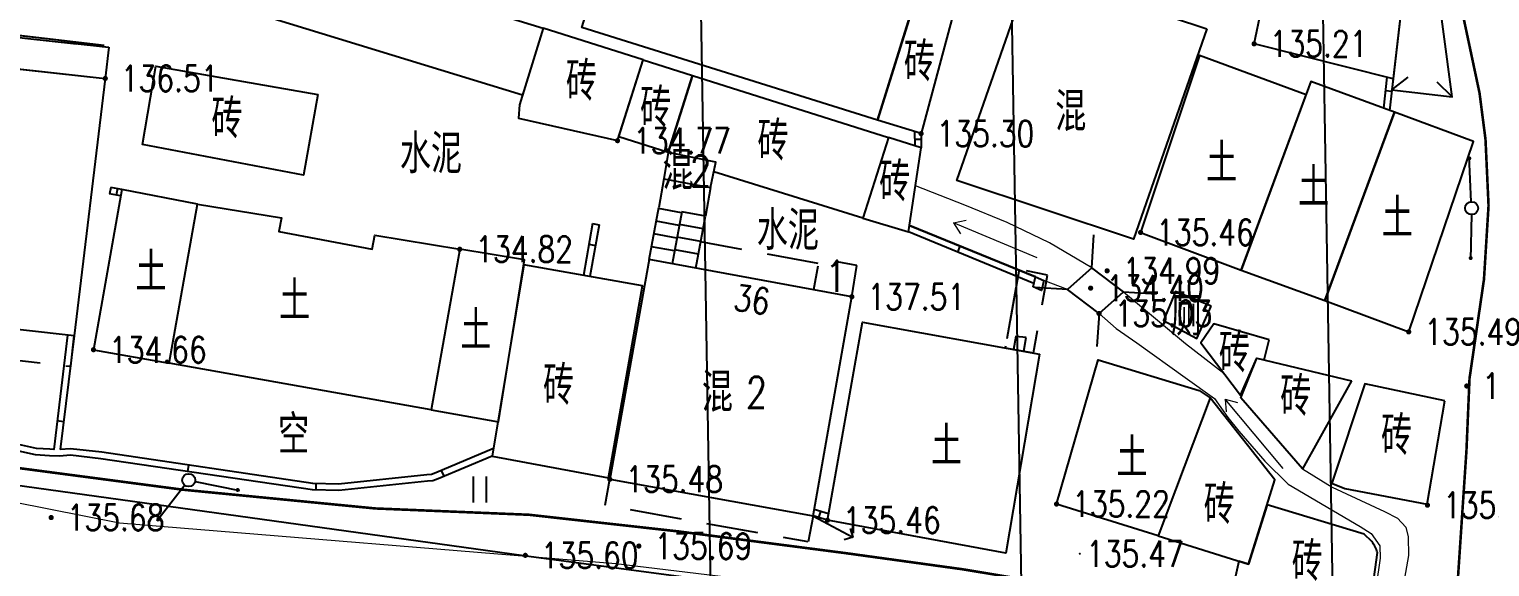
# Model space of a CAD drawing. Extents: x 529262 to 576451, y 2694391 to 2717535.
# Drawn here: x 566045.4 to 566101.8, y 2710051.3 to 2710072 of the extents above; entities that cross this region are included whole.
import ezdxf
from ezdxf.enums import TextEntityAlignment as Align
from ezdxf.xclip import XClip

# ---------------------------------------------------------------- set-up
doc = ezdxf.new("R2010")
doc.units = 0
doc.header["$XCLIPFRAME"] = 0
doc.linetypes.add('X2', pattern=[10, 8, -2])
doc.linetypes.add('X5', pattern=[3, 2, -1])
for name, color, linetype in [('a红线图', 1, 'Continuous'), ('DLDW', 8, 'Continuous'), ('DLSS', 4, 'Continuous'), ('DMTZ', 8, 'Continuous'), ('GCD', 8, 'Continuous'), ('GXYZ', 8, 'Continuous'), ('JMD', 8, 'Continuous'), ('PP-COM', 7, 'Continuous'), ('RD-中线', 40, 'Continuous'), ('RD-红线', 7, 'Continuous'), ('ZBTZ', 8, 'Continuous'), ('ZJ', 7, 'Continuous'), ('污水管径标注_W10-', 202, 'Continuous'), ('路名', 7, 'Continuous')]:
    doc.layers.add(name, color=color, linetype=linetype)
doc.layers.add('SXSS', color=5, linetype='Continuous', lineweight=0)
doc.styles.add('HZ', font='rs.shx', dxfattribs={"width": 0.8, "bigfont": 'hztxt.shx'})
doc.styles.add('宋体', font='', dxfattribs={"width": 0.75})
doc.styles.get('宋体').set_extended_font_data('SimSun')
doc.linetypes.add('10422', pattern='A,0.75,[150,AAA.SHX,S=0.5,R=0,X=0,Y=0.5],1.5,[177,AAA.SHX,S=1,R=0,X=0,Y=0.4],0.75', length=3)

# ---------------------------------------------------------------- blocks, each defined once
blk = doc.blocks.new('A$C19FD0107')
at = {"layer": 'RD-中线', "color": 8, "flags": 128}
blk.add_lwpolyline([(-4915.644, 15741.627), (-4910.447, 15430.529)], dxfattribs=at)
at = {"layer": 'RD-中线', "color": 8, "linetype": 'Continuous', "flags": 128}
for points in [[(-4490.734, 14139.438, 0), (-4490.29, 14139.417)], [(-3818.251, 14086.168, 0), (-3817.74, 14086.169)]]:
    blk.add_lwpolyline(points, format="xyb", dxfattribs=at)
at = {"layer": 'RD-红线', "color": 8, "flags": 128}
for points in [[(-4903.143, 15711.754), (-4903.139, 15711.5), (-4902.865, 15695.099), (-4898.449, 15430.729)], [(-4927.129, 15710.712), (-4927.125, 15710.469), (-4926.972, 15701.326), (-4922.446, 15430.328)]]:
    blk.add_lwpolyline(points, dxfattribs=at)
blk = doc.blocks.new('GC200')
at = {"linetype": 'Continuous', "const_width": 0.2, "flags": 128}
blk.add_lwpolyline([(-0.1, 0, 1), (0.1, 0, 1)], format="xyb", close=True, dxfattribs=at)
blk = doc.blocks.new('gc121')
at = {"color": 8}
for p, q in [((-0.5, -1), (-0.5, 1)), ((0.5, -1), (0.5, 1))]:
    blk.add_line(p, q, dxfattribs=at)
blk = doc.blocks.new('gc086')
at = {"color": 8}
for p, q in [((0, 0), (7, 0)), ((7, 0), (6.18, 0.57)), ((7, 0), (6.18, -0.57))]:
    blk.add_line(p, q, dxfattribs=at)
blk = doc.blocks.new('gc013c')
at = {"linetype": 'Continuous'}
blk.add_line((0.5, 0), (4, 0), dxfattribs=at)
at = {"linetype": 'Continuous', "const_width": 0.15, "flags": 128}
blk.add_lwpolyline([(3.775, 0, 1), (3.925, 0, 1)], format="xyb", close=True, dxfattribs=at)
blk = doc.blocks.new('gc170')
at = {"color": 8, "linetype": 'Continuous'}
blk.add_circle((0, 0), 0.5, dxfattribs=at)
blk = doc.blocks.new('gc013b')
at = {"linetype": 'Continuous'}
blk.add_line((0.5, 0), (4, 0), dxfattribs=at)
at = {"linetype": 'Continuous', "flags": 128}
blk.add_lwpolyline([(3.5, 0.5), (4, 0), (3.5, -0.5)], dxfattribs=at)

msp = doc.modelspace()

# ---------------------------------------------------------------- linework, layer by layer
at = {"layer": 'a红线图', "color": 8, "linetype": 'Continuous', "lineweight": 0, "flags": 128}
msp.add_lwpolyline([(566033.819, 2710055.938), (566048.898, 2710052.943), (566068.064, 2710051.379), (566088.385, 2710048.918), (566102.667, 2710046.53)], dxfattribs=at)
msp.add_lwpolyline([(566033.819, 2710055.938), (566048.898, 2710052.943), (566068.064, 2710051.379), (566088.385, 2710048.918), (566102.667, 2710046.53)], dxfattribs=at)
at = {"layer": 'DLDW', "color": 252, "linetype": 'Continuous', "elevation": 135.124, "flags": 128}
msp.add_lwpolyline([(566091.038, 2710061.316), (566089.66, 2710061.876), (566089.2, 2710060.759), (566090.49, 2710060.057)], close=True, dxfattribs=at)
at = {"layer": 'DLDW', "linetype": 'Continuous', "elevation": 135.124, "flags": 128}
msp.add_lwpolyline([(566091.038, 2710061.316), (566089.66, 2710061.876), (566089.2, 2710060.759), (566090.49, 2710060.057)], close=True, dxfattribs=at)
at = {"layer": 'DLSS', "linetype": 'Continuous'}
for p, q in [((566086.439, 2710062.785), (566086.518, 2710064.063)), ((566086.439, 2710062.785), (566086.518, 2710064.063)), ((566087.657, 2710061.861), (566086.439, 2710062.785)), ((566087.657, 2710061.861), (566086.439, 2710062.785)), ((566085.495, 2710061.952), (566084.217, 2710062.032)), ((566085.495, 2710061.952), (566084.217, 2710062.032)), ((566086.713, 2710061.028), (566085.495, 2710061.952)), ((566086.713, 2710061.028), (566085.495, 2710061.952)), ((566087.657, 2710061.861), (566088.934, 2710061.781)), ((566087.657, 2710061.861), (566088.934, 2710061.781)), ((566086.713, 2710061.028), (566086.633, 2710059.751)), ((566086.713, 2710061.028), (566086.633, 2710059.751))]:
    msp.add_line(p, q, dxfattribs=at)
at = {"layer": 'DLSS', "linetype": 'X5'}
for p, q in [((566086.439, 2710062.785), (566085.495, 2710061.952)), ((566086.439, 2710062.785), (566085.495, 2710061.952)), ((566086.713, 2710061.028), (566087.657, 2710061.861)), ((566086.713, 2710061.028), (566087.657, 2710061.861))]:
    msp.add_line(p, q, dxfattribs=at)
at = {"layer": 'DLSS', "linetype": 'X2', "const_width": 0.1, "flags": 128}
for points in [[(566100.568, 2710050.835), (566100.896, 2710055.758), (566101.014, 2710058.525), (566101.571, 2710062.342), (566101.748, 2710065.194), (566101.63, 2710067.749), (566101.4, 2710069.536), (566100.458, 2710073.965), (566099.956, 2710077.604), (566100.04, 2710080.54), (566100.124, 2710086.24), (566100.333, 2710092.222), (566100.166, 2710097.759), (566099.904, 2710102.247), (566098.855, 2710106.99), (566085.496, 2710108.284), (566074.999, 2710110.34), (566062.262, 2710113.001), (566057.912, 2710113.254)], [(566097.015, 2710048.248), (566094.707, 2710048.709), (566089.839, 2710049.699), (566085.962, 2710050.407), (566081.448, 2710051.155), (566076.933, 2710051.778), (566070.488, 2710052.615), (566064.712, 2710053.259), (566058.775, 2710053.503), (566051.355, 2710054.226), (566044.931, 2710055.072), (566039.564, 2710056.097), (566037.97, 2710056.481)]]:
    msp.add_lwpolyline(points, dxfattribs=at)
at = {"layer": 'DLSS', "linetype": 'X2', "flags": 128}
msp.add_lwpolyline([(566097.015, 2710048.248), (566094.707, 2710048.709), (566089.839, 2710049.699), (566085.962, 2710050.407), (566081.448, 2710051.155), (566076.933, 2710051.778), (566070.488, 2710052.615), (566064.712, 2710053.259), (566058.775, 2710053.503), (566051.355, 2710054.226), (566044.931, 2710055.072), (566039.564, 2710056.097), (566037.97, 2710056.481)], dxfattribs=at)
at = {"layer": 'DMTZ', "linetype": '10422', "flags": 128}
for points in [[(566040.815, 2710072.252), (566048.31, 2710071.383)], [(566043.692, 2710071.918), (566048.31, 2710071.383)]]:
    msp.add_lwpolyline(points, dxfattribs=at)
at = {"layer": 'DMTZ', "linetype": '10422', "elevation": 136.082, "flags": 128}
msp.add_lwpolyline([(566079.4, 2710064.425), (566084.258, 2710062.437), (566084.579, 2710062.301)], dxfattribs=at)
msp.add_lwpolyline([(566079.4, 2710064.425), (566084.258, 2710062.437), (566084.579, 2710062.301)], dxfattribs=at)
at = {"layer": 'JMD', "linetype": 'Continuous'}
for p, q in [((566098.02, 2710069.657), (566098.647, 2710070.155)), ((566098.02, 2710069.657), (566098.647, 2710070.155)), ((566100.338, 2710069.392), (566099.767, 2710069.953)), ((566100.338, 2710069.392), (566099.767, 2710069.953)), ((566098.014, 2710069.599, 135.158), (566097.765, 2710069.627, 135.158)), ((566098.014, 2710069.599, 135.158), (566097.765, 2710069.627, 135.158)), ((566079.846, 2710067.748), (566079.596, 2710067.746)), ((566079.846, 2710067.748), (566079.596, 2710067.746)), ((566048.565, 2710065.891), (566048.521, 2710065.645)), ((566048.565, 2710065.891), (566048.521, 2710065.645)), ((566048.821, 2710065.846), (566048.778, 2710065.599)), ((566048.821, 2710065.846), (566048.778, 2710065.599)), ((566069.351, 2710063.114), (566069.718, 2710065.121)), ((566069.351, 2710063.114), (566069.718, 2710065.121)), ((566070.602, 2710064.917), (566069.71, 2710065.081)), ((566070.602, 2710064.917), (566069.71, 2710065.081)), ((566070.61, 2710064.957), (566070.24, 2710062.95)), ((566070.61, 2710064.957), (566070.24, 2710062.95)), ((566070.61, 2710064.957), (566070.24, 2710062.95)), ((566070.61, 2710064.957), (566070.24, 2710062.95)), ((566071.519, 2710064.79), (566070.61, 2710064.957)), ((566071.519, 2710064.79), (566070.61, 2710064.957)), ((566071.149, 2710062.783), (566071.519, 2710064.79)), ((566071.149, 2710062.783), (566071.519, 2710064.79)), ((566067.167, 2710064.499), (566067.413, 2710064.455)), ((566067.167, 2710064.499), (566067.413, 2710064.455)), ((566070.512, 2710064.425), (566069.62, 2710064.59)), ((566070.512, 2710064.425), (566069.62, 2710064.59)), ((566071.428, 2710064.298), (566070.519, 2710064.465)), ((566071.428, 2710064.298), (566070.519, 2710064.465)), ((566067.024, 2710063.698, 134.691), (566067.271, 2710063.654, 134.691)), ((566067.024, 2710063.698, 134.691), (566067.271, 2710063.654, 134.691)), ((566070.331, 2710063.442), (566069.441, 2710063.606)), ((566070.331, 2710063.442), (566069.441, 2710063.606)), ((566070.421, 2710063.934), (566069.531, 2710064.098)), ((566070.421, 2710063.934), (566069.531, 2710064.098)), ((566071.338, 2710063.806), (566070.429, 2710063.974)), ((566071.338, 2710063.806), (566070.429, 2710063.974)), ((566081.343, 2710063.63, 135.459), (566081.249, 2710063.4, 135.459)), ((566081.343, 2710063.63, 135.459), (566081.249, 2710063.4, 135.459)), ((566071.247, 2710063.314), (566070.338, 2710063.482)), ((566071.247, 2710063.314), (566070.338, 2710063.482)), ((566046.747, 2710056.85, 135.636), (566046.499, 2710056.88, 135.636)), ((566046.747, 2710056.85, 135.636), (566046.499, 2710056.88, 135.636)), ((566051.541, 2710054.927, 134.921), (566051.578, 2710055.174, 134.921)), ((566051.541, 2710054.927, 134.921), (566051.578, 2710055.174, 134.921)), ((566061.436, 2710054.743, 134.921), (566061.339, 2710054.973, 134.921)), ((566061.436, 2710054.743, 134.921), (566061.339, 2710054.973, 134.921)), ((566056.489, 2710054.213, 134.921), (566056.495, 2710054.463, 134.921)), ((566056.489, 2710054.213, 134.921), (566056.495, 2710054.463, 134.921)), ((566075.895, 2710053.15, 135.461), (566075.969, 2710053.389, 135.461)), ((566075.895, 2710053.15, 135.461), (566075.969, 2710053.389, 135.461))]:
    msp.add_line(p, q, dxfattribs=at)
at = {"layer": 'JMD', "linetype": 'Continuous', "flags": 128}
for points, elevation in [([(566080.536, 2710076.092), (566078.161, 2710068.495), (566066.744, 2710072.063), (566069.136, 2710079.657)], 39.373), ([(566092.699, 2710071.436), (566093.513, 2710075.308), (566098.63, 2710074.988), (566098.07, 2710070.089)], 135.205), ([(566092.699, 2710071.436), (566093.513, 2710075.308), (566098.63, 2710074.988), (566098.07, 2710070.089)], 135.205), ([(566090.879, 2710072.01), (566088.038, 2710063.896), (566081.22, 2710066.162), (566084.061, 2710074.276)], 137.342), ([(566090.879, 2710072.01), (566088.038, 2710063.896), (566081.22, 2710066.162), (566084.061, 2710074.276)], 137.342), ([(566068.127, 2710067.698), (566069.114, 2710070.817), (566065.252, 2710072.04), (566064.346, 2710069.083), (566064.31, 2710068.566)], 134.767), ([(566068.127, 2710067.698), (566069.114, 2710070.817), (566065.252, 2710072.04), (566064.346, 2710069.083), (566064.31, 2710068.566)], 134.767), ([(566039.199, 2710061.059), (566040.361, 2710070.972), (566048.355, 2710070.1), (566047.152, 2710060.167)], 136.423), ([(566056.563, 2710069.481), (566056.008, 2710066.365), (566049.798, 2710067.546), (566050.311, 2710070.577)], 134.548), ([(566056.563, 2710069.481), (566056.008, 2710066.365), (566049.798, 2710067.546), (566050.311, 2710070.577)], 134.548), ([(566070.083, 2710067.236), (566068.172, 2710067.841), (566069.114, 2710070.817), (566071.025, 2710070.211), (566070.083, 2710067.236)], 135.143), ([(566070.083, 2710067.236), (566068.172, 2710067.841), (566069.114, 2710070.817), (566071.025, 2710070.211), (566070.083, 2710067.236)], 135.143), ([(566098.667, 2710060.317), (566101.167, 2710067.668), (566098.119, 2710068.794), (566095.435, 2710061.531)], 135.493), ([(566098.667, 2710060.317), (566101.167, 2710067.668), (566098.119, 2710068.794), (566095.435, 2710061.531)], 135.493), ([(566077.602, 2710064.706), (566079.363, 2710064.173), (566079.849, 2710067.417), (566078.587, 2710067.817)], 135.456), ([(566077.602, 2710064.706), (566079.363, 2710064.173), (566079.849, 2710067.417), (566078.587, 2710067.817)], 135.456), ([(566071.721, 2710065.885), (566071.925, 2710066.874), (566070.083, 2710067.236), (566069.919, 2710066.22)], 135.149), ([(566071.721, 2710065.885), (566071.925, 2710066.874), (566070.083, 2710067.236), (566069.919, 2710066.22)], 135.149), ([(566051.915, 2710065.249), (566055.153, 2710064.725), (566055.052, 2710064.186), (566058.655, 2710063.515), (566058.756, 2710064.054), (566062.037, 2710063.507), (566060.937, 2710057.312), (566050.824, 2710059.108)], 136.154), ([(566051.915, 2710065.249), (566055.153, 2710064.725), (566055.052, 2710064.186), (566058.655, 2710063.515), (566058.756, 2710064.054), (566062.037, 2710063.507), (566060.937, 2710057.312), (566050.824, 2710059.108)], 136.154), ([(566060.937, 2710057.312), (566063.528, 2710056.852), (566064.538, 2710063.095), (566062.037, 2710063.507)], 136.154), ([(566060.937, 2710057.312), (566063.528, 2710056.852), (566064.538, 2710063.095), (566062.037, 2710063.507)], 136.154), ([(566067.83, 2710054.631), (566075.673, 2710053.218), (566077.172, 2710061.674), (566069.351, 2710063.114)], 135.476), ([(566067.83, 2710054.631), (566075.673, 2710053.218), (566077.172, 2710061.674), (566069.351, 2710063.114)], 135.476), ([(566063.292, 2710055.52), (566067.777, 2710054.683), (566069.092, 2710062.091), (566064.507, 2710062.905)], 134.921), ([(566063.292, 2710055.52), (566067.777, 2710054.683), (566069.092, 2710062.091), (566064.507, 2710062.905)], 134.921), ([(566084.168, 2710062.05), (566084.258, 2710062.437), (566084.579, 2710062.301), (566084.489, 2710061.914)], 135.173), ([(566084.168, 2710062.05), (566084.258, 2710062.437), (566084.579, 2710062.301), (566084.489, 2710061.914)], 135.173), ([(566084.412, 2710059.463), (566083.119, 2710051.783), (566076.23, 2710053.047), (566077.582, 2710060.688)], 135.136), ([(566084.412, 2710059.463), (566083.119, 2710051.783), (566076.23, 2710053.047), (566077.582, 2710060.688)], 135.136), ([(566093.275, 2710060.015), (566091.146, 2710060.634), (566090.645, 2710059.899), (566092.172, 2710057.872), (566092.806, 2710059.309), (566093.089, 2710059.241)], 38.88), ([(566093.275, 2710060.015), (566091.146, 2710060.634), (566090.645, 2710059.899), (566092.172, 2710057.872), (566092.806, 2710059.309), (566093.089, 2710059.241)], 38.88), ([(566083.902, 2710060.097), (566083.501, 2710060.142), (566083.411, 2710059.643), (566083.807, 2710059.571)], 135.124), ([(566083.902, 2710060.097), (566083.501, 2710060.142), (566083.411, 2710059.643), (566083.807, 2710059.571)], 135.124), ([(566085.075, 2710053.673), (566086.674, 2710059.241), (566090.576, 2710058.06), (566091.008, 2710057.766), (566088.991, 2710052.448)], 135.219), ([(566085.075, 2710053.673), (566086.674, 2710059.241), (566090.576, 2710058.06), (566091.008, 2710057.766), (566088.991, 2710052.448)], 135.219), ([(566096.454, 2710058.432), (566094.564, 2710055.038), (566092.191, 2710057.778), (566092.806, 2710059.309)], 135.467), ([(566096.454, 2710058.432), (566094.564, 2710055.038), (566092.191, 2710057.778), (566092.806, 2710059.309)], 135.467), ([(566100.064, 2710057.659), (566096.978, 2710058.314), (566095.712, 2710054.514), (566095.72, 2710054.466), (566096.203, 2710054.269), (566096.203, 2710054.269), (566099.377, 2710053.674)], 135.626), ([(566100.064, 2710057.659), (566096.978, 2710058.314), (566095.712, 2710054.514), (566095.72, 2710054.466), (566096.203, 2710054.269), (566096.203, 2710054.269), (566099.377, 2710053.674)], 135.626), ([(566088.991, 2710052.448), (566092.486, 2710051.354), (566093.505, 2710054.61), (566091.008, 2710057.766)], 135.219), ([(566088.991, 2710052.448), (566092.486, 2710051.354), (566093.505, 2710054.61), (566091.008, 2710057.766)], 135.219)]:
    msp.add_lwpolyline(points, close=True, dxfattribs=dict(at, elevation=elevation))
for points in [[(566064.46, 2710069.455), (566051.055, 2710073.565), (566051.901, 2710076.133), (566065.252, 2710072.04)], [(566098.02, 2710069.657), (566100.338, 2710069.392), (566099.676, 2710074.435), (566098.581, 2710074.56)], [(566098.02, 2710069.657), (566100.338, 2710069.392), (566099.676, 2710074.435), (566098.581, 2710074.56)], [(566081.31, 2710073.453), (566079.844, 2710067.969), (566078.161, 2710068.495), (566079.853, 2710073.908)], [(566081.31, 2710073.453), (566079.844, 2710067.969), (566078.161, 2710068.495), (566079.853, 2710073.908)], [(566094.704, 2710069.473), (566090.596, 2710070.991), (566088.317, 2710064.156), (566092.203, 2710062.704)], [(566094.704, 2710069.473), (566090.596, 2710070.991), (566088.317, 2710064.156), (566092.203, 2710062.704)], [(566078.587, 2710067.817), (566077.602, 2710064.706), (566071.849, 2710066.495), (566071.925, 2710066.874), (566070.083, 2710067.236), (566071.025, 2710070.211)], [(566078.587, 2710067.817), (566077.602, 2710064.706), (566071.849, 2710066.495), (566071.925, 2710066.874), (566070.083, 2710067.236), (566071.025, 2710070.211)], [(566098.119, 2710068.794), (566094.893, 2710069.986), (566092.203, 2710062.704), (566095.435, 2710061.531)], [(566098.119, 2710068.794), (566094.893, 2710069.986), (566092.203, 2710062.704), (566095.435, 2710061.531)], [(566048.993, 2710065.815), (566047.898, 2710059.628), (566050.824, 2710059.108), (566051.915, 2710065.249)], [(566048.993, 2710065.815), (566047.898, 2710059.628), (566050.824, 2710059.108), (566051.915, 2710065.249)]]:
    msp.add_lwpolyline(points, close=True, dxfattribs=at)
at = {"layer": 'JMD', "linetype": 'X5', "flags": 128}
for points, elevation in [([(566040.361, 2710070.972), (566040.492, 2710072.174), (566048.486, 2710071.302), (566048.355, 2710070.1)], 135.995), ([(566043.609, 2710071.834), (566048.486, 2710071.302), (566048.355, 2710070.1)], 135.995), ([(566077.172, 2710061.674), (566077.364, 2710062.885), (566075.914, 2710063.152), (566075.692, 2710061.946)], 137.512), ([(566077.172, 2710061.674), (566077.364, 2710062.885), (566075.914, 2710063.152), (566075.692, 2710061.946)], 137.512), ([(566083.63, 2710062.723), (566083.088, 2710059.701)], 136.103), ([(566083.63, 2710062.723), (566083.088, 2710059.701)], 136.103), ([(566039.199, 2710061.059), (566039.067, 2710059.884), (566047.02, 2710058.992), (566047.152, 2710060.167)], 136.423), ([(566039.199, 2710061.059), (566039.067, 2710059.884), (566047.02, 2710058.992), (566047.152, 2710060.167)], 136.423), ([(566075.673, 2710053.218), (566075.487, 2710052.209), (566067.648, 2710053.621), (566067.83, 2710054.631)], 135.457), ([(566075.673, 2710053.218), (566075.487, 2710052.209), (566067.648, 2710053.621), (566067.83, 2710054.631)], 135.457)]:
    msp.add_lwpolyline(points, dxfattribs=dict(at, elevation=elevation))
at = {"layer": 'JMD', "linetype": 'Continuous', "flags": 128}
for points, elevation in [([(566042.53, 2710070.735), (566048.355, 2710070.1), (566047.152, 2710060.167), (566039.199, 2710061.059), (566040.035, 2710068.195)], 136.423), ([(566097.825, 2710070.15), (566097.688, 2710068.953)], 135.158), ([(566097.825, 2710070.15), (566097.688, 2710068.953)], 135.158), ([(566098.07, 2710070.089), (566097.93, 2710068.864)], 135.158), ([(566098.07, 2710070.089), (566097.93, 2710068.864)], 135.158), ([(566069.919, 2710066.22), (566069.718, 2710065.121)], 134.944), ([(566069.919, 2710066.22), (566069.718, 2710065.121)], 134.944), ([(566071.721, 2710065.885), (566071.519, 2710064.79)], 135.149), ([(566071.721, 2710065.885), (566071.519, 2710064.79)], 135.149), ([(566067.167, 2710064.499), (566066.811, 2710062.496)], 134.691), ([(566067.167, 2710064.499), (566066.811, 2710062.496)], 134.691), ([(566067.413, 2710064.455), (566067.057, 2710062.452)], 134.691), ([(566067.413, 2710064.455), (566067.057, 2710062.452)], 134.691), ([(566084.2, 2710062.19), (566079.363, 2710064.173)], 135.459), ([(566084.2, 2710062.19), (566079.363, 2710064.173)], 135.459), ([(566084.258, 2710062.437), (566079.4, 2710064.425)], 135.459), ([(566084.258, 2710062.437), (566079.4, 2710064.425)], 135.459), ([(566046.903, 2710060.195), (566046.365, 2710055.783), (566046.209, 2710055.787), (566045.7, 2710055.817), (566043.027, 2710056.405)], 135.636), ([(566046.903, 2710060.195), (566046.365, 2710055.783), (566046.209, 2710055.787), (566045.7, 2710055.817), (566043.027, 2710056.405)], 135.636), ([(566047.152, 2710060.167), (566046.616, 2710055.779)], 135.636), ([(566047.152, 2710060.167), (566046.616, 2710055.779)], 135.636), ([(566046.586, 2710055.527), (566046.199, 2710055.537), (566045.666, 2710055.569), (566042.971, 2710056.161)], 135.636), ([(566046.586, 2710055.527), (566046.199, 2710055.537), (566045.666, 2710055.569), (566042.971, 2710056.161)], 135.636), ([(566063.34, 2710055.811), (566061.108, 2710054.877), (566060.944, 2710054.817), (566060.773, 2710054.806), (566057.356, 2710054.441), (566056.37, 2710054.466), (566048.217, 2710055.671), (566047.018, 2710055.805), (566046.616, 2710055.779)], 134.921), ([(566063.34, 2710055.811), (566061.108, 2710054.877), (566060.944, 2710054.817), (566060.773, 2710054.806), (566057.356, 2710054.441), (566056.37, 2710054.466), (566048.217, 2710055.671), (566047.018, 2710055.805), (566046.616, 2710055.779)], 134.921), ([(566063.292, 2710055.52), (566061.2, 2710054.644), (566060.996, 2710054.57), (566060.794, 2710054.557), (566057.367, 2710054.191), (566056.349, 2710054.216), (566048.185, 2710055.423), (566047.012, 2710055.554), (566046.586, 2710055.527)], 134.921), ([(566063.292, 2710055.52), (566061.2, 2710054.644), (566060.996, 2710054.57), (566060.794, 2710054.557), (566057.367, 2710054.191), (566056.349, 2710054.216), (566048.185, 2710055.423), (566047.012, 2710055.554), (566046.586, 2710055.527)], 134.921), ([(566076.274, 2710053.295), (566075.717, 2710053.466)], 135.461), ([(566076.274, 2710053.295), (566075.717, 2710053.466)], 135.461), ([(566076.23, 2710053.047), (566075.673, 2710053.218)], 135.461), ([(566076.23, 2710053.047), (566075.673, 2710053.218)], 135.461)]:
    msp.add_lwpolyline(points, dxfattribs=dict(at, elevation=elevation))
for points in [[(566079.593, 2710068.047), (566079.598, 2710067.496)], [(566079.593, 2710068.047), (566079.598, 2710067.496)], [(566079.844, 2710067.969), (566079.849, 2710067.417)], [(566079.844, 2710067.969), (566079.849, 2710067.417)], [(566048.993, 2710065.815), (566048.565, 2710065.891)], [(566048.993, 2710065.815), (566048.565, 2710065.891)], [(566048.949, 2710065.569), (566048.521, 2710065.645)], [(566048.949, 2710065.569), (566048.521, 2710065.645)]]:
    msp.add_lwpolyline(points, dxfattribs=at)
at = {"layer": 'JMD', "linetype": 'X5', "flags": 128}
msp.add_lwpolyline([(566075.878, 2710062.952), (566071.335, 2710063.788)], dxfattribs=at)
msp.add_lwpolyline([(566075.878, 2710062.952), (566071.335, 2710063.788)], dxfattribs=at)
at = {"layer": 'JMD', "linetype": 'X5', "elevation": 136.103, "flags": 128}
msp.add_lwpolyline([(566083.088, 2710059.701), (566084.185, 2710059.504), (566084.725, 2710062.511), (566083.63, 2710062.723)], close=True, dxfattribs=at)
msp.add_lwpolyline([(566083.088, 2710059.701), (566084.185, 2710059.504), (566084.725, 2710062.511), (566083.63, 2710062.723)], close=True, dxfattribs=at)
at = {"layer": 'JMD', "linetype": 'Continuous', "elevation": 135.219, "flags": 128}
msp.add_lwpolyline([(566092.114, 2710051.471), (566091.845, 2710050.25), (566097.083, 2710049.092), (566097.458, 2710051.797, 0.109271), (566097.242, 2710052.226), (566096.944, 2710052.513), (566093.201, 2710053.639), (566092.486, 2710051.354)], format="xyb", close=True, dxfattribs=at)
msp.add_lwpolyline([(566092.114, 2710051.471), (566091.845, 2710050.25), (566097.083, 2710049.092), (566097.458, 2710051.797, 0.109271), (566097.242, 2710052.226), (566096.944, 2710052.513), (566093.201, 2710053.639), (566092.486, 2710051.354)], format="xyb", close=True, dxfattribs=at)
at = {"layer": 'SXSS', "color": 8, "linetype": 'Continuous', "flags": 128}
for points, elevation in [([(566086.439, 2710062.785), (566084.797, 2710063.758), (566083.168, 2710064.537), (566081.535, 2710065.213), (566079.63, 2710065.96)], 134.893), ([(566086.439, 2710062.785), (566084.797, 2710063.758), (566083.168, 2710064.537), (566081.535, 2710065.213), (566079.63, 2710065.96)], 134.893), ([(566087.657, 2710061.861), (566090.052, 2710059.871), (566090.052, 2710059.871), (566090.052, 2710059.871), (566090.052, 2710059.871), (566091.527, 2710058.727)], 134.958), ([(566087.657, 2710061.861), (566090.052, 2710059.871), (566090.052, 2710059.871), (566090.052, 2710059.871), (566090.052, 2710059.871), (566091.527, 2710058.727)], 134.958), ([(566094.564, 2710055.038), (566094.564, 2710055.038), (566095.708, 2710054.327), (566097.728, 2710053.379), (566098.234, 2710053.127), (566098.554, 2710052.781), (566098.639, 2710052.402), (566098.654, 2710051.689), (566098.246, 2710049.357), (566097.917, 2710048.063)], 134.958), ([(566094.564, 2710055.038), (566094.564, 2710055.038), (566095.708, 2710054.327), (566097.728, 2710053.379), (566098.234, 2710053.127), (566098.554, 2710052.781), (566098.639, 2710052.402), (566098.654, 2710051.689), (566098.246, 2710049.357), (566097.917, 2710048.063)], 134.958)]:
    msp.add_lwpolyline(points, dxfattribs=dict(at, elevation=elevation))
for points in [[(566085.495, 2710061.952), (566084.579, 2710062.301)], [(566085.495, 2710061.952), (566084.579, 2710062.301)], [(566086.713, 2710061.028), (566087.38, 2710060.448), (566088.177, 2710059.889), (566090.04, 2710058.552), (566091.171, 2710057.75), (566091.682, 2710057.008), (566092.115, 2710056.492), (566093.117, 2710055.326), (566094.009, 2710054.439), (566096.797, 2710052.812), (566097.223, 2710052.533), (566097.546, 2710052.064), (566097.562, 2710051.581), (566097.271, 2710049.535), (566097.015, 2710048.248)], [(566086.713, 2710061.028), (566087.38, 2710060.448), (566088.177, 2710059.889), (566090.04, 2710058.552), (566091.171, 2710057.75), (566091.682, 2710057.008), (566092.115, 2710056.492), (566093.117, 2710055.326), (566094.009, 2710054.439), (566096.797, 2710052.812), (566097.223, 2710052.533), (566097.546, 2710052.064), (566097.562, 2710051.581), (566097.271, 2710049.535), (566097.015, 2710048.248)]]:
    msp.add_lwpolyline(points, dxfattribs=at)
at = {"layer": '污水管径标注_W10-'}
msp.add_lwpolyline([(566102.717, 2710046.58), (566064.505, 2710051.669), (566033.819, 2710055.938)], dxfattribs=at)

# ---------------------------------------------------------------- block references
at = {"layer": 'GCD', "linetype": 'Continuous'}
ref = msp.add_blockref('GC200', (566092.699, 2710071.436, 135.205), dxfattribs=dict(at, xscale=0.5, yscale=0.5, zscale=0.5))
ref.add_attrib('height', '135.21', dxfattribs={"linetype": 'Continuous', "height": 1, "style": 'HZ', "width": 0.8}).set_placement((566093.299, 2710071.436, 135.205), align=Align.MIDDLE_LEFT)
ref = msp.add_blockref('GC200', (566048.355, 2710070.1, 136.514), dxfattribs=dict(at, xscale=0.5, yscale=0.5, zscale=0.5))
ref.add_attrib('height', '136.51', dxfattribs={"linetype": 'Continuous', "height": 1, "style": 'HZ', "width": 0.8}).set_placement((566048.955, 2710070.1, 136.514), align=Align.MIDDLE_LEFT)
ref = msp.add_blockref('GC200', (566068.127, 2710067.698, 134.767), dxfattribs=dict(at, xscale=0.5, yscale=0.5, zscale=0.5))
ref.add_attrib('height', '134.77', dxfattribs={"linetype": 'Continuous', "height": 1, "style": 'HZ', "width": 0.8}).set_placement((566068.727, 2710067.698, 134.767), align=Align.MIDDLE_LEFT)
ref = msp.add_blockref('GC200', (566079.844, 2710067.969, 135.304), dxfattribs=dict(at, xscale=0.5, yscale=0.5, zscale=0.5))
ref.add_attrib('height', '135.30', dxfattribs={"linetype": 'Continuous', "height": 1, "style": 'HZ', "width": 0.8}).set_placement((566080.444, 2710067.969, 135.304), align=Align.MIDDLE_LEFT)
ref = msp.add_blockref('GC200', (566088.317, 2710064.156, 135.459), dxfattribs=dict(at, xscale=0.5, yscale=0.5, zscale=0.5))
ref.add_attrib('height', '135.46', dxfattribs={"linetype": 'Continuous', "height": 1, "style": 'HZ', "width": 0.8}).set_placement((566088.917, 2710064.156, 135.459), align=Align.MIDDLE_LEFT)
ref = msp.add_blockref('GC200', (566062.037, 2710063.507, 134.816), dxfattribs=dict(at, xscale=0.5, yscale=0.5, zscale=0.5))
ref.add_attrib('height', '134.82', dxfattribs={"linetype": 'Continuous', "height": 1, "style": 'HZ', "width": 0.8}).set_placement((566062.637, 2710063.507, 134.816), align=Align.MIDDLE_LEFT)
ref = msp.add_blockref('GC200', (566087.026, 2710062.674, 134.992), dxfattribs=dict(at, xscale=0.5, yscale=0.5, zscale=0.5))
ref.add_attrib('height', '134.99', dxfattribs={"linetype": 'Continuous', "height": 1, "style": 'HZ', "width": 0.8}).set_placement((566087.626, 2710062.674, 134.992), align=Align.MIDDLE_LEFT)
ref = msp.add_blockref('GC200', (566086.388, 2710062.006, 134.398), dxfattribs=dict(at, xscale=0.5, yscale=0.5, zscale=0.5))
ref.add_attrib('height', '134.40', dxfattribs={"linetype": 'Continuous', "height": 1, "style": 'HZ', "width": 0.8}).set_placement((566086.988, 2710062.006, 134.398), align=Align.MIDDLE_LEFT)
ref = msp.add_blockref('GC200', (566077.172, 2710061.674, 137.512), dxfattribs=dict(at, xscale=0.5, yscale=0.5, zscale=0.5))
ref.add_attrib('height', '137.51', dxfattribs={"linetype": 'Continuous', "height": 1, "style": 'HZ', "width": 0.8}).set_placement((566077.772, 2710061.674, 137.512), align=Align.MIDDLE_LEFT)
ref = msp.add_blockref('GC200', (566086.713, 2710061.028, 135.033), dxfattribs=dict(at, xscale=0.5, yscale=0.5, zscale=0.5))
ref.add_attrib('height', '135.03', dxfattribs={"linetype": 'Continuous', "height": 1, "style": 'HZ', "width": 0.8}).set_placement((566087.313, 2710061.028, 135.033), align=Align.MIDDLE_LEFT)
ref = msp.add_blockref('GC200', (566098.667, 2710060.317, 135.493), dxfattribs=dict(at, xscale=0.5, yscale=0.5, zscale=0.5))
ref.add_attrib('height', '135.49', dxfattribs={"linetype": 'Continuous', "height": 1, "style": 'HZ', "width": 0.8}).set_placement((566099.267, 2710060.317, 135.493), align=Align.MIDDLE_LEFT)
ref = msp.add_blockref('GC200', (566047.898, 2710059.628, 134.664), dxfattribs=dict(at, xscale=0.5, yscale=0.5, zscale=0.5))
ref.add_attrib('height', '134.66', dxfattribs={"linetype": 'Continuous', "height": 1, "style": 'HZ', "width": 0.8}).set_placement((566048.498, 2710059.628, 134.664), align=Align.MIDDLE_LEFT)
ref = msp.add_blockref('GC200', (566100.905, 2710058.229, 135.457), dxfattribs=dict(at, xscale=0.5, yscale=0.5, zscale=0.5))
ref.add_attrib('height', '135.46', dxfattribs={"linetype": 'Continuous', "height": 1, "style": 'HZ', "width": 0.8}).set_placement((566101.505, 2710058.229, 135.457), align=Align.MIDDLE_LEFT)
ref = msp.add_blockref('GC200', (566067.83, 2710054.631, 135.476), dxfattribs=dict(at, xscale=0.5, yscale=0.5))
ref.add_attrib('height', '135.48', dxfattribs={"linetype": 'Continuous', "height": 1, "style": 'HZ', "width": 0.8}).set_placement((566068.43, 2710054.631, 135.476), align=Align.MIDDLE_LEFT)
ref = msp.add_blockref('GC200', (566085.075, 2710053.673, 135.219), dxfattribs=dict(at, xscale=0.5, yscale=0.5, zscale=0.5))
ref.add_attrib('height', '135.22', dxfattribs={"linetype": 'Continuous', "height": 1, "style": 'HZ', "width": 0.8}).set_placement((566085.675, 2710053.673, 135.219), align=Align.MIDDLE_LEFT)
ref = msp.add_blockref('GC200', (566099.39, 2710053.63, 135.459), dxfattribs=dict(at, xscale=0.5, yscale=0.5, zscale=0.5))
ref.add_attrib('height', '135.46', dxfattribs={"linetype": 'Continuous', "height": 1, "style": 'HZ', "width": 0.8}).set_placement((566099.99, 2710053.63, 135.459), align=Align.MIDDLE_LEFT)
ref = msp.add_blockref('GC200', (566046.266, 2710053.152, 135.681), dxfattribs=dict(at, xscale=0.5, yscale=0.5, zscale=0.5))
ref.add_attrib('height', '135.68', dxfattribs={"linetype": 'Continuous', "height": 1, "style": 'HZ', "width": 0.8}).set_placement((566046.866, 2710053.152, 135.681), align=Align.MIDDLE_LEFT)
ref = msp.add_blockref('GC200', (566076.23, 2710053.047, 135.461), dxfattribs=dict(at, xscale=0.5, yscale=0.5, zscale=0.5))
ref.add_attrib('height', '135.46', dxfattribs={"linetype": 'Continuous', "height": 1, "style": 'HZ', "width": 0.8}).set_placement((566076.83, 2710053.047, 135.461), align=Align.MIDDLE_LEFT)
ref = msp.add_blockref('GC200', (566068.951, 2710052.051, 135.694), dxfattribs=dict(at, xscale=0.5, yscale=0.5, zscale=0.5))
ref.add_attrib('height', '135.69', dxfattribs={"linetype": 'Continuous', "height": 1, "style": 'HZ', "width": 0.8}).set_placement((566069.551, 2710052.051, 135.694), align=Align.MIDDLE_LEFT)
ref = msp.add_blockref('GC200', (566064.568, 2710051.692, 135.598), dxfattribs=dict(at, xscale=0.5, yscale=0.5, zscale=0.5))
ref.add_attrib('height', '135.60', dxfattribs={"linetype": 'Continuous', "height": 1, "style": 'HZ', "width": 0.8}).set_placement((566065.168, 2710051.692, 135.598), align=Align.MIDDLE_LEFT)
ref = msp.add_blockref('GC200', (566085.971, 2710051.754, 135.47), dxfattribs=dict(at, xscale=0.1999999999534339, yscale=0.1999999999534339, zscale=0.1999999999534339))
ref.add_attrib('height', '135.47', dxfattribs={"linetype": 'Continuous', "height": 1, "style": 'HZ', "width": 0.8}).set_placement((566086.211, 2710051.754, 135.47), align=Align.MIDDLE_LEFT)
at = {"layer": 'GXYZ', "linetype": 'Continuous'}
for name, p, xscale, yscale, zscale, rotation in [('gc013c', (566101.092, 2710065.092), 0.4999999998382543, 0.4999999998382543, 0.4999999998382543, 92.49812559629326), ('gc013c', (566101.092, 2710065.092), 0.499999999858587, 0.499999999858587, 0.499999999858587, 268.981028884583), ('gc013c', (566051.576, 2710054.595), 0.4999999999681455, 0.4999999999681455, 0.4999999999681455, 348.6459740395077), ('gc013c', (566051.576, 2710054.595), 0.5000000001413264, 0.5000000001413264, 0.5000000001413264, 232.1868334485407), ('gc013b', (566075.452, 2710053.336, 135.219), 0.4999999999487396, 0.4999999999487396, 0.4999999999487396, 331.78000905871)]:
    msp.add_blockref(name, p, dxfattribs=dict(at, xscale=xscale, yscale=yscale, zscale=zscale, rotation=rotation))
at = {"layer": 'GXYZ', "linetype": 'Continuous', "xscale": 0.5, "yscale": 0.5, "zscale": 0.5}
for p in [(566101.092, 2710065.092), (566051.576, 2710054.595)]:
    msp.add_blockref('gc170', p, dxfattribs=at)
at = {"layer": 'PP-COM'}
ref = msp.add_blockref('A$C19FD0107', (570997.993, 2694390.603), dxfattribs=at)
XClip(ref).set_block_clipping_path([(-9366.4383134884, 14428.6043910822), (-3328.4480743363, 17452.7484863754)])
at = {"layer": 'SXSS', "color": 8, "linetype": 'Continuous'}
for p, xscale, yscale, zscale, rotation in [((566084.326, 2710063.173), 0.4999999999484068, 0.4999999999484068, 0.4999999999484068, 157.3275692016962), ((566084.326, 2710063.173), 0.4999999999484068, 0.4999999999484068, 0.4999999999484068, 157.3275692016962), ((566093.824, 2710055.039), 0.5000000000506806, 0.5000000000506806, 0.5000000000506806, 129.9316301224168), ((566093.824, 2710055.039), 0.5000000000506806, 0.5000000000506806, 0.5000000000506806, 129.9316301224168)]:
    msp.add_blockref('gc086', p, dxfattribs=dict(at, xscale=xscale, yscale=yscale, zscale=zscale, rotation=rotation))
at = {"layer": 'ZBTZ', "linetype": 'Continuous', "xscale": 0.5, "yscale": 0.5, "zscale": 0.5}
msp.add_blockref('gc121', (566062.815, 2710054.236), dxfattribs=at)
msp.add_blockref('gc121', (566062.815, 2710054.236), dxfattribs=at)

# ---------------------------------------------------------------- texts
at = {"layer": 'DLDW', "color": 252, "linetype": 'Continuous', "style": 'HZ', "width": 0.8}
msp.add_text('厕', height=1.5, dxfattribs=at).set_placement((566090.077, 2710060.954), align=Align.MIDDLE)
at = {"layer": 'DLDW', "linetype": 'Continuous', "style": 'HZ', "width": 0.8}
msp.add_text('厕', height=1.5, dxfattribs=at).set_placement((566090.077, 2710060.954), align=Align.MIDDLE)
at = {"layer": 'JMD', "linetype": 'Continuous', "style": 'HZ', "width": 0.8}
for s, p in [('砖', (566080.38, 2710070.747)), ('砖', (566080.38, 2710070.747)), ('砖', (566067.335, 2710069.996)), ('砖', (566067.335, 2710069.996)), ('砖', (566070.198, 2710068.968)), ('砖', (566070.198, 2710068.968)), ('砖', (566053.652, 2710068.546)), ('砖', (566053.652, 2710068.546)), ('混', (566086.221, 2710068.818)), ('混', (566086.221, 2710068.818)), ('砖', (566074.727, 2710067.691)), ('砖', (566074.727, 2710067.691)), ('混', (566071.061, 2710066.551, -135.516)), ('混', (566071.061, 2710066.551, -135.516)), ('砖', (566079.424, 2710066.115)), ('砖', (566079.424, 2710066.115)), ('砖', (566092.537, 2710059.511)), ('砖', (566092.537, 2710059.511)), ('砖', (566066.452, 2710058.258)), ('砖', (566066.452, 2710058.258)), ('混', (566072.58, 2710057.985, -135.516)), ('混', (566072.58, 2710057.985, -135.516)), ('砖', (566094.907, 2710057.834)), ('砖', (566094.907, 2710057.834)), ('砖', (566098.796, 2710056.32)), ('砖', (566098.796, 2710056.32)), ('砖', (566091.952, 2710053.657)), ('砖', (566091.952, 2710053.657)), ('砖', (566095.35, 2710051.458)), ('砖', (566095.35, 2710051.458))]:
    msp.add_text(s, height=1.5, dxfattribs=at).set_placement(p, align=Align.MIDDLE_RIGHT)
for s, p in [('2', (566070.924, 2710066.53, -135.516)), ('2', (566070.924, 2710066.53, -135.516)), ('1', (566076.145, 2710062.466, -135.516)), ('1', (566076.145, 2710062.466, -135.516)), ('2', (566073.08, 2710057.985, -135.516)), ('2', (566073.08, 2710057.985, -135.516))]:
    msp.add_text(s, height=1.2, dxfattribs=at).set_placement(p, align=Align.MIDDLE_LEFT)
at = {"layer": 'ZJ', "color": 8, "linetype": 'Continuous', "style": 'HZ', "width": 0.8}
for s, p in [('水泥', (566060.926, 2710067.266)), ('水泥', (566060.926, 2710067.266)), ('土', (566091.446, 2710066.908)), ('土', (566091.446, 2710066.908)), ('土', (566094.996, 2710065.978)), ('土', (566094.996, 2710065.978)), ('土', (566098.229, 2710064.792)), ('土', (566098.229, 2710064.792)), ('水泥', (566074.704, 2710064.308)), ('水泥', (566074.704, 2710064.308)), ('土', (566050.12, 2710062.706)), ('土', (566050.12, 2710062.706)), ('土', (566055.663, 2710061.598)), ('土', (566055.663, 2710061.598)), ('土', (566062.659, 2710060.452)), ('土', (566062.659, 2710060.452)), ('空', (566055.624, 2710056.438)), ('空', (566055.624, 2710056.438)), ('土', (566080.824, 2710055.985)), ('土', (566080.824, 2710055.985)), ('土', (566087.986, 2710055.54)), ('土', (566087.986, 2710055.54))]:
    msp.add_text(s, height=1.5, dxfattribs=at).set_placement(p, align=Align.MIDDLE)
msp.add_text('36', height=1, rotation=352.0438, dxfattribs=at).set_placement((566073.319, 2710061.564), align=Align.MIDDLE)
msp.add_text('36', height=1, rotation=352.0438, dxfattribs=at).set_placement((566073.319, 2710061.564), align=Align.MIDDLE)
at = {"layer": '路名', "color": 7, "linetype": 'Continuous', "style": '宋体'}
msp.add_text('福', height=20, dxfattribs=at).set_placement((566111.553, 2710082.668, -139.414), align=Align.MIDDLE)

doc.saveas('drawing.dxf')
